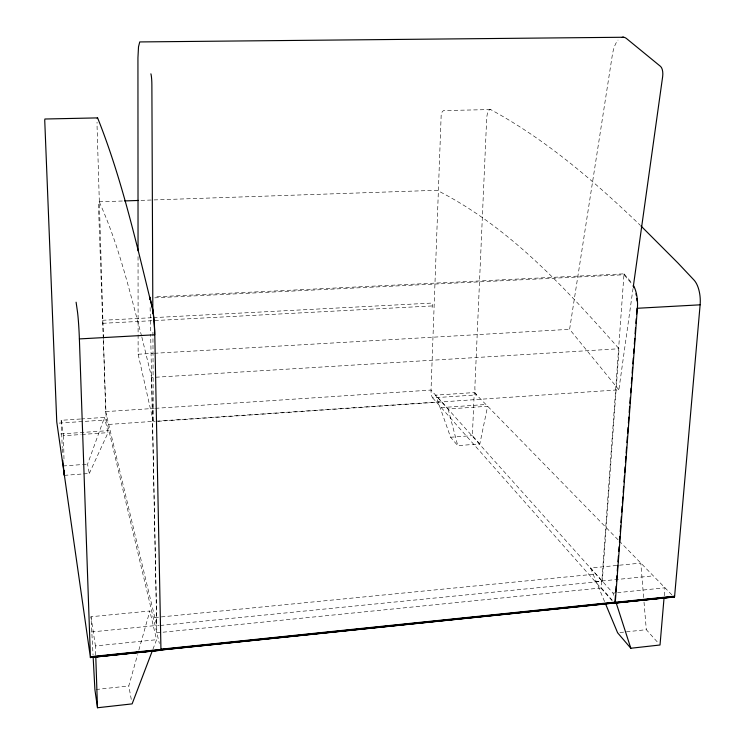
<?xml version="1.0" encoding="UTF-8"?>
<svg xmlns="http://www.w3.org/2000/svg" width="745" height="745" viewBox="0 0 745 745"><rect width="100%" height="100%" fill="white"/><g stroke="black" fill="none" stroke-linecap="round" stroke-linejoin="round"><path stroke-width="0.56" stroke-dasharray="3.73 2.79" d="M479.827 443.955L472.367 435.629L474.258 392.559L435.713 395.148L450.585 437.25L457.737 445.622L479.827 443.955L487.621 406.249L448.118 408.996L435.713 395.148M612.334 600.321L601.364 587.926L624.003 273.843L154.55 296.882M160.277 625.465L602.277 581.305L619.058 348.744C565.79 288.734 509.571 226.955 437.036 190.282L139.725 200.414M664.223 595.823L664.903 587.814L617.633 592.638M157.949 421.307L618.871 389.812L633.036 288.445M618.871 389.812L569.608 329.309L612.288 55.27A26.047 10.933 -88.6 0 1 618.043 40.053M141.569 336.023C129.555 290.829 118.772 244.807 99.336 202.072A13.037 0.913 87.4 0 0 98.731 212.763L106.2 419.128L159.356 643.466M131.278 699.406L128.783 685.949L137.583 654.632M138.84 650.152L149.847 611.002L90.983 616.739L93.041 654.929M83.608 473.894L89.288 473.466L87.556 464.163L104.514 417.396L81.708 418.923M152.902 649.323L156.571 639.704L149.847 611.002M89.288 473.466L108.081 432.64L104.514 417.396M96.031 689.516L128.783 685.949M619.914 632.542L646.297 629.674L658.505 643.289M95.723 655.097L95.416 645.943L156.571 639.704M643.643 597.546L640.793 563.118L590.543 568.016L613.023 593.113L616.478 592.759M91.421 631.965L154.997 625.614M595.255 581.649L653.3 575.857M103.471 339.506L105.632 411.622L156.804 625.819L159.113 625.586M601.364 587.926L156.832 632.831L150.667 334.281M154.83 617.549L595.786 574.06M64.303 475.357L82.472 473.988M62.962 465.988L87.556 464.163M450.585 437.25L472.367 435.629M80.562 418.997L61.174 420.301L63.521 435.741L80.656 434.549M81.801 434.465L108.081 432.64M108.695 424.426L155.072 421.26M156.226 421.186L441.459 401.704M138.049 256.578L138.123 354.238L153.302 421.623L156.785 421.391M60.745 433.944L108.872 430.61M441.236 407.599L485.973 404.498M105.632 411.622L154.271 408.4M155.426 408.325L431.029 390.054L602.277 581.305M59.209 423.104L106.349 419.919M490.424 109.562L443.471 110.577L442.195 111.834L441.189 114.637L431.029 390.054A6.165 1.779 85.9 0 0 432.631 397.867L476.595 394.897A6.118 1.956 85.7 0 1 474.882 387.149L486.662 118.949A11.063 3.697 89.6 0 1 490.918 109.729C546.448 139.892 594.687 181.612 640.104 225.12M141.857 337.122L151.673 377.482L619.058 348.744M138.123 354.238L153.2 353.363M154.364 353.298L569.608 329.309M102.419 320.294L152.352 317.687M153.517 317.621L432.184 303.057A4.489 1.322 87 0 0 432.733 305.916A3.623 1.062 86.9 0 0 432.119 307.499M102.67 323.311L432.733 305.916M154.764 297.842L624.748 274.709M99.085 201.802L123.465 200.973M474.258 392.559L618.378 540.088M619.188 540.917L672.232 595.236M432.631 397.867L611.906 600.47M624.003 273.843L631.648 282.737M624.375 275.175L631.257 283.202A21.642 9.219 86.7 0 1 632.216 284.469M590.543 568.016L604.744 601.997M613.023 593.113L613.731 595.32M448.118 408.996L457.737 445.622M90.983 616.739L95.416 645.943M644.025 602.137L646.297 629.674M61.174 420.301L62.245 447.717M62.291 448.853L62.468 453.426M103.434 338.342L97.111 127.805A11.771 0.838 87.6 0 1 97.055 122.171M151.673 377.482L156.804 625.819M150.118 307.564L150.639 333.117M63.521 435.741L63.986 459.507M152.93 332.196L153.302 421.623"/><path stroke-width="1.12" d="M97.567 117.896L44.896 119.014L44.737 120.345L56.76 421.921L90.424 657.602L79.38 338.919A23.626 1.211 87.1 0 0 77.406 311.27L76.102 302.2M633.501 285.493A21.661 9.229 86.7 0 1 637.413 307.843L615.286 602.118L161.032 649.184L160.78 650.078M615.016 601.206L615.445 595.413M615.705 591.94L616.143 586.157M616.488 581.528L616.925 575.736M617.279 571.108L617.707 565.315M617.968 561.842L618.406 556.049M618.75 551.421L619.104 546.793M619.449 542.164L619.887 536.372M620.231 531.744L620.669 525.951M620.93 522.478L621.367 516.685M621.712 512.057L622.15 506.274M622.41 502.8L622.839 497.008M623.193 492.38L623.63 486.587M623.975 481.959L624.412 476.167M624.673 472.693L625.102 466.91M625.455 462.272L625.884 456.489M626.145 453.016L626.582 447.224M626.936 442.595L627.365 436.803M627.625 433.329L628.063 427.546M628.408 422.909L628.845 417.126M629.19 412.488L629.627 406.705M629.888 403.231L630.326 397.439M630.67 392.811L631.024 388.182M631.369 383.545L631.807 377.762M632.151 373.124L632.589 367.341M632.85 363.867L633.287 358.075M633.632 353.447L633.976 348.818M634.33 344.181L634.759 338.398M635.113 333.76L635.541 327.977M635.895 323.349L636.239 318.711M636.593 314.083L637.022 308.29L700.123 304.826L674.625 596.177L673.806 596.857M664.028 598.105L660.023 644.993L630.819 648.252L617.614 632.794L605.638 604.12M633.362 286.145L662.668 76.493A8.428 3.744 -88.5 0 0 660.526 66.389L626.536 38.572A26.047 10.933 -88.6 0 0 622.252 37.278M614.532 602.798L615.286 602.118M152.492 650.394L132.116 703.885L97.493 707.75L94.904 689.637L93.162 657.239M674.169 597.024L614.178 603.04M90.434 656.718L160.948 649.417L154.783 334.319A23.374 2.384 87 0 0 152.25 307.005L149.894 297.106L149.95 299.434M674.625 596.177L614.923 602.36L614.429 603.208L674.411 596.875M161.032 649.538L615.23 602.463M90.443 657.081L674.57 596.512M90.443 657.23L674.523 596.652M90.443 657.36L674.476 596.773M160.929 650.152L90.396 657.546L160.855 650.283M79.38 338.919L154.699 334.784A23.365 2.375 87 0 0 152.166 307.48C136.437 243.755 122.059 179.219 97.688 118.082A11.771 0.838 87.6 0 0 97.269 118.585M124.629 200.927L138.57 200.452M623.705 37.25L139.753 41.934L138.514 46.777L137.937 57.859L138.049 250.767M640.914 225.912L677.903 262.966L693.977 280.027A21.419 10.039 86.6 0 1 700.123 304.826M615.864 601.932L630.819 648.252M62.738 460.28L64.303 475.357L64.21 470.831M95.76 656.243L97.493 707.75M152.846 313.608L151.878 84.809A9.145 0.978 88.1 0 0 150.9 73.829M633.12 285.959A21.642 9.219 86.7 0 1 633.948 287.663M635.951 293.828A21.642 9.219 86.7 0 1 636.277 295.355M636.779 298.531A21.642 9.219 86.7 0 1 637.022 300.98"/></g></svg>
